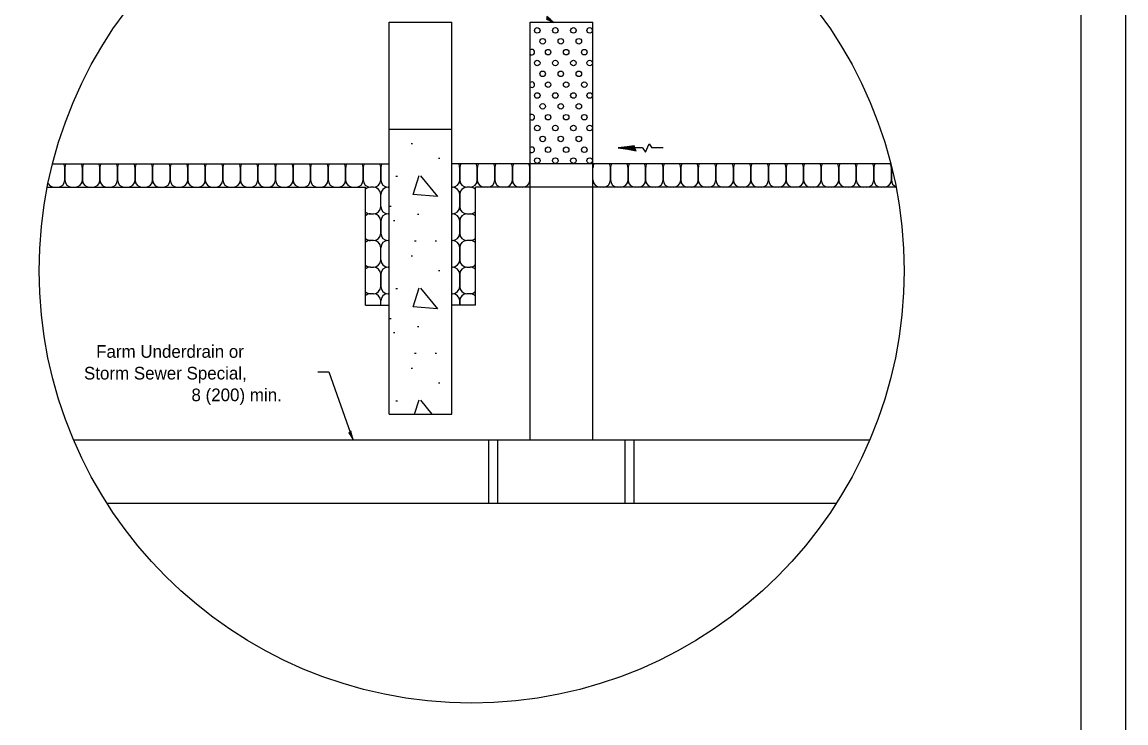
# Model space of a CAD drawing. Extents: x 99735 to 110633, y 79090 to 87272.
# Drawn here: x 106693 to 107303, y 81289 to 81677 of the extents above; entities that cross this region are included whole.
import ezdxf

# ---------------------------------------------------------------- set-up
doc = ezdxf.new("R2010")
doc.units = 0
for name, color, linetype in [('Sheets_50 Reference Boundary', 7, 'Continuous'), ('Sheets_General Details', 7, 'Continuous'), ('Sheets_Printer Plotting Border', 7, 'Continuous')]:
    doc.layers.add(name, color=color, linetype=linetype)

msp = doc.modelspace()

# ---------------------------------------------------------------- linework, layer by layer
at = {"layer": 'Sheets_50 Reference Boundary'}
msp.add_lwpolyline([(105703.25, 81884.56), (107278.25, 81884.56), (107278.25, 80884.57), (105703.25, 80884.57)], close=True, dxfattribs=at)
at = {"layer": 'Sheets_General Details'}
for p, q in [((107303.25, 80809.57), (107303.25, 81909.57)), ((106895.93, 81676.67), (106930.67, 81676.67)), ((106895.93, 81459.98), (106895.93, 81676.67)), ((106930.67, 81459.98), (106930.67, 81676.67)), ((106973.86, 81676.67), (107008.59, 81676.67)), ((106973.86, 81445.66), (106973.86, 81676.67)), ((107008.59, 81445.66), (107008.59, 81676.67)), ((106895.93, 81617.56), (106930.67, 81617.56)), ((106908.1, 81609.53), (106908.9, 81609.53)), ((107037.64, 81604.82), (107039.63, 81609.45)), ((107039.63, 81609.45), (107041.24, 81607.13)), ((107036.03, 81607.13), (107022.57, 81607.13)), ((107036.03, 81607.13), (107037.64, 81604.82)), ((107047.34, 81607.13), (107041.24, 81607.13)), ((106709.86, 81598.41), (106895.93, 81598.41)), ((106716.63, 81596.14), (106716.63, 81589.41)), ((106716.63, 81589.41), (106716.63, 81596.14)), ((106726.33, 81596.14), (106726.33, 81589.41)), ((106726.33, 81589.41), (106726.33, 81596.14)), ((106736.03, 81596.14), (106736.03, 81589.41)), ((106736.03, 81589.41), (106736.03, 81596.14)), ((106745.74, 81596.14), (106745.74, 81589.41)), ((106745.74, 81589.41), (106745.74, 81596.14)), ((106755.44, 81596.14), (106755.44, 81589.41)), ((106755.44, 81589.41), (106755.44, 81596.14)), ((106765.15, 81596.14), (106765.15, 81589.41)), ((106765.15, 81589.41), (106765.15, 81596.14)), ((106774.85, 81596.14), (106774.85, 81589.41)), ((106774.85, 81589.41), (106774.85, 81596.14)), ((106784.55, 81596.14), (106784.55, 81589.41)), ((106784.55, 81589.41), (106784.55, 81596.14)), ((106794.26, 81596.14), (106794.26, 81589.41)), ((106794.26, 81589.41), (106794.26, 81596.14)), ((106803.96, 81596.14), (106803.96, 81589.41)), ((106803.96, 81589.41), (106803.96, 81596.14)), ((106813.67, 81596.14), (106813.67, 81589.41)), ((106813.67, 81589.41), (106813.67, 81596.14)), ((106823.37, 81596.14), (106823.37, 81589.41)), ((106823.37, 81589.41), (106823.37, 81596.14)), ((106833.07, 81596.14), (106833.07, 81589.41)), ((106833.07, 81589.41), (106833.07, 81596.14)), ((106842.78, 81596.14), (106842.78, 81589.41)), ((106842.78, 81589.41), (106842.78, 81596.14)), ((106852.48, 81596.14), (106852.48, 81589.41)), ((106852.48, 81589.41), (106852.48, 81596.14)), ((106862.19, 81596.14), (106862.19, 81589.41)), ((106862.19, 81589.41), (106862.19, 81596.14)), ((106871.89, 81596.14), (106871.89, 81589.41)), ((106871.89, 81589.41), (106871.89, 81596.14)), ((106881.59, 81596.14), (106881.59, 81589.41)), ((106881.59, 81589.41), (106881.59, 81596.14)), ((106891.3, 81596.14), (106891.3, 81589.41)), ((106891.3, 81589.41), (106891.3, 81596.14)), ((106895.93, 81517.43), (106895.93, 81601.38)), ((106923.22, 81601.45), (106924.02, 81601.45)), ((106973.78, 81598.41), (106930.67, 81598.41)), ((106934.97, 81596.14), (106934.97, 81589.41)), ((106934.97, 81589.41), (106934.97, 81596.14)), ((106944.67, 81596.14), (106944.67, 81589.41)), ((106944.67, 81589.41), (106944.67, 81596.14)), ((106954.37, 81596.14), (106954.37, 81589.41)), ((106954.37, 81589.41), (106954.37, 81596.14)), ((106964.08, 81596.14), (106964.08, 81589.41)), ((106964.08, 81589.41), (106964.08, 81596.14)), ((107008.59, 81598.41), (106973.78, 81598.41)), ((106973.78, 81596.14), (106973.78, 81589.41)), ((106973.78, 81589.41), (106973.78, 81596.14)), ((107173.25, 81598.41), (107008.59, 81598.41)), ((107018.3, 81596.14), (107018.3, 81589.41)), ((107018.3, 81589.41), (107018.3, 81596.14)), ((107028, 81596.14), (107028, 81589.41)), ((107028, 81589.41), (107028, 81596.14)), ((107037.71, 81596.14), (107037.71, 81589.41)), ((107037.71, 81589.41), (107037.71, 81596.14)), ((107047.41, 81596.14), (107047.41, 81589.41)), ((107047.41, 81589.41), (107047.41, 81596.14)), ((107057.11, 81596.14), (107057.11, 81589.41)), ((107057.11, 81589.41), (107057.11, 81596.14)), ((107066.82, 81596.14), (107066.82, 81589.41)), ((107066.82, 81589.41), (107066.82, 81596.14)), ((107076.52, 81596.14), (107076.52, 81589.41)), ((107076.52, 81589.41), (107076.52, 81596.14)), ((107086.23, 81596.14), (107086.23, 81589.41)), ((107086.23, 81589.41), (107086.23, 81596.14)), ((107095.93, 81596.14), (107095.93, 81589.41)), ((107095.93, 81589.41), (107095.93, 81596.14)), ((107105.63, 81596.14), (107105.63, 81589.41)), ((107105.63, 81589.41), (107105.63, 81596.14)), ((107115.34, 81596.14), (107115.34, 81589.41)), ((107115.34, 81589.41), (107115.34, 81596.14)), ((107125.04, 81596.14), (107125.04, 81589.41)), ((107125.04, 81589.41), (107125.04, 81596.14)), ((107134.75, 81596.14), (107134.75, 81589.41)), ((107134.75, 81589.41), (107134.75, 81596.14)), ((107144.45, 81596.14), (107144.45, 81589.41)), ((107144.45, 81589.41), (107144.45, 81596.14)), ((107154.15, 81596.14), (107154.15, 81589.41)), ((107154.15, 81589.41), (107154.15, 81596.14)), ((107163.86, 81596.14), (107163.86, 81589.41)), ((107163.86, 81589.41), (107163.86, 81596.14)), ((107173.56, 81596.14), (107173.56, 81589.41)), ((107173.56, 81589.41), (107173.56, 81596.14)), ((106899.67, 81591.46), (106900.47, 81591.46)), ((106706.92, 81585.41), (106882.93, 81585.41)), ((106882.93, 81520.24), (106882.93, 81585.41)), ((106887.3, 81585.41), (106885.59, 81585.41)), ((106887.3, 81585.41), (106885.59, 81585.41)), ((106895.3, 81585.41), (106895.93, 81585.41)), ((106895.93, 81585.41), (106895.3, 81585.41)), ((106930.67, 81585.41), (106930.97, 81585.41)), ((106930.97, 81585.41), (106930.67, 81585.41)), ((106940.67, 81585.41), (106938.97, 81585.41)), ((106940.67, 81585.41), (106938.97, 81585.41)), ((106973.78, 81585.41), (106943.67, 81585.41)), ((106943.67, 81520.24), (106943.67, 81585.41)), ((107008.59, 81585.41), (106973.78, 81585.41)), ((107176.18, 81585.41), (107008.59, 81585.41)), ((106891.3, 81574.68), (106891.3, 81581.41)), ((106891.3, 81574.68), (106891.3, 81581.41)), ((106891.3, 81574.68), (106891.3, 81581.41)), ((106934.97, 81574.68), (106934.97, 81581.41)), ((106934.97, 81581.41), (106934.97, 81574.68)), ((106934.97, 81581.41), (106934.97, 81574.68)), ((106896.23, 81574.97), (106897.03, 81574.97)), ((106885.59, 81570.68), (106887.3, 81570.68)), ((106885.59, 81570.68), (106887.3, 81570.68)), ((106891.3, 81566.68), (106891.3, 81559.96)), ((106891.3, 81559.96), (106891.3, 81566.68)), ((106895.3, 81570.68), (106895.93, 81570.68)), ((106895.3, 81570.68), (106895.93, 81570.68)), ((106895.93, 81570.68), (106895.3, 81570.68)), ((106898.29, 81567.05), (106899.09, 81567.05)), ((106911.54, 81570.49), (106912.34, 81570.49)), ((106930.67, 81570.68), (106930.97, 81570.68)), ((106930.67, 81570.68), (106930.97, 81570.68)), ((106930.97, 81570.68), (106930.67, 81570.68)), ((106934.97, 81566.68), (106934.97, 81559.96)), ((106934.97, 81559.96), (106934.97, 81566.68)), ((106938.97, 81570.68), (106940.67, 81570.68)), ((106938.97, 81570.68), (106940.67, 81570.68)), ((106887.3, 81555.96), (106885.59, 81555.96)), ((106887.3, 81555.96), (106885.59, 81555.96)), ((106895.3, 81555.96), (106895.93, 81555.96)), ((106895.93, 81555.96), (106895.3, 81555.96)), ((106909.99, 81555.7), (106910.79, 81555.7)), ((106921.33, 81555.7), (106922.13, 81555.7)), ((106930.67, 81555.96), (106930.97, 81555.96)), ((106930.97, 81555.96), (106930.67, 81555.96)), ((106940.67, 81555.96), (106938.97, 81555.96)), ((106940.67, 81555.96), (106938.97, 81555.96)), ((106891.3, 81545.23), (106891.3, 81551.96)), ((106891.3, 81545.23), (106891.3, 81551.96)), ((106891.3, 81545.23), (106891.3, 81551.96)), ((106908.1, 81547.45), (106908.9, 81547.45)), ((106934.97, 81545.23), (106934.97, 81551.96)), ((106934.97, 81551.96), (106934.97, 81545.23)), ((106934.97, 81551.96), (106934.97, 81545.23)), ((106885.59, 81541.23), (106887.3, 81541.23)), ((106885.59, 81541.23), (106887.3, 81541.23)), ((106895.3, 81541.23), (106895.93, 81541.23)), ((106895.3, 81541.23), (106895.93, 81541.23)), ((106895.93, 81541.23), (106895.3, 81541.23)), ((106930.67, 81541.23), (106930.97, 81541.23)), ((106930.67, 81541.23), (106930.97, 81541.23)), ((106930.97, 81541.23), (106930.67, 81541.23)), ((106938.97, 81541.23), (106940.67, 81541.23)), ((106938.97, 81541.23), (106940.67, 81541.23)), ((106891.3, 81537.23), (106891.3, 81530.5)), ((106891.3, 81530.5), (106891.3, 81537.23)), ((106923.22, 81539.37), (106924.02, 81539.37)), ((106934.97, 81537.23), (106934.97, 81530.5)), ((106934.97, 81530.5), (106934.97, 81537.23)), ((106899.67, 81529.38), (106900.47, 81529.38)), ((106887.3, 81526.5), (106885.59, 81526.5)), ((106887.3, 81526.5), (106885.59, 81526.5)), ((106891.3, 81520.24), (106891.3, 81522.5)), ((106891.3, 81520.24), (106891.3, 81522.5)), ((106891.3, 81520.24), (106891.3, 81522.5)), ((106895.3, 81526.5), (106895.93, 81526.5)), ((106895.93, 81526.5), (106895.3, 81526.5)), ((106930.67, 81526.5), (106930.97, 81526.5)), ((106930.97, 81526.5), (106930.67, 81526.5)), ((106934.97, 81520.24), (106934.97, 81522.5)), ((106934.97, 81522.5), (106934.97, 81520.24)), ((106934.97, 81522.5), (106934.97, 81520.24)), ((106940.67, 81526.5), (106938.97, 81526.5)), ((106940.67, 81526.5), (106938.97, 81526.5)), ((106882.93, 81520.24), (106895.93, 81520.24)), ((106943.67, 81520.24), (106930.67, 81520.24)), ((106896.23, 81512.89), (106897.03, 81512.89)), ((106898.29, 81504.97), (106899.09, 81504.97)), ((106911.54, 81508.41), (106912.34, 81508.41)), ((106909.99, 81493.62), (106910.79, 81493.62)), ((106921.33, 81493.62), (106922.13, 81493.62)), ((106856.52, 81483.23), (106862.62, 81483.23)), ((106862.62, 81483.23), (106875.72, 81446.33)), ((106908.1, 81485.37), (106908.9, 81485.37)), ((106923.22, 81477.29), (106924.02, 81477.29)), ((106899.67, 81467.3), (106900.47, 81467.3)), ((106895.93, 81459.98), (106930.67, 81459.98)), ((106721.5, 81445.66), (106951.01, 81445.66)), ((106951.01, 81445.66), (107008.59, 81445.66)), ((106951.01, 81410.66), (106951.01, 81445.66)), ((106956.01, 81410.66), (106956.01, 81445.66)), ((107008.59, 81445.66), (107031.44, 81445.66)), ((107026.44, 81410.66), (107026.44, 81445.66)), ((107031.44, 81445.66), (107161.61, 81445.66)), ((107031.44, 81410.66), (107031.44, 81445.66)), ((106739.94, 81410.66), (106951.01, 81410.66)), ((106951.01, 81410.66), (107031.44, 81410.66)), ((107031.44, 81410.66), (107143.17, 81410.66))]:
    msp.add_line(p, q, dxfattribs=at)
msp.add_lwpolyline([(105703.25, 81884.57), (107278.25, 81884.57), (107278.25, 80834.57), (105703.25, 80834.57)], close=True, dxfattribs=at)
for points in [[(106983.13, 81679.09), (106982.88, 81678.43), (106984.67, 81677.61), (106986.93, 81676.51), (106984.9, 81678.28), (106983.18, 81679.9), (106983.13, 81679.09), (106983.05, 81678.59), (106985.53, 81677.43), (106983.34, 81679.49), (106983.39, 81678.77), (106984.47, 81678.15), (106983.57, 81678.96)], [(107031.75, 81607), (107031.44, 81608.37), (107027.56, 81607.78), (107022.57, 81607.13), (107027.9, 81606.4), (107032.57, 81605.58), (107031.75, 81607), (107031.34, 81607.91), (107025.92, 81607.13), (107031.84, 81606.09), (107030.97, 81607.25), (107028.48, 81607.09), (107030.88, 81606.73)], [(106913.33, 81591.7), (106922.74, 81580.3), (106909.12, 81581.3), (106912.53, 81591.91)], [(106913.33, 81529.62), (106922.74, 81518.22), (106909.12, 81519.22), (106912.53, 81529.83)], [(106910.03, 81459.98), (106912.53, 81467.75)], [(106913.33, 81467.54), (106919.57, 81459.98)], [(106874.22, 81449.92), (106873.66, 81449.5), (106874.73, 81447.85), (106876.06, 81445.71), (106875.29, 81448.29), (106874.7, 81450.59), (106874.22, 81449.92), (106873.89, 81449.55), (106875.37, 81447.24), (106874.62, 81450.15), (106874.27, 81449.51), (106874.85, 81448.41), (106874.52, 81449.58)]]:
    msp.add_lwpolyline(points, dxfattribs=at)
for centre, radius in [((106941.55, 81539.24), 239.13), ((106977.81, 81672.13), 1.53), ((106987.81, 81672.13), 1.53), ((106997.81, 81672.13), 1.53), ((107006.81, 81672.13), 1.53), ((106980.81, 81666.13), 1.53), ((106990.81, 81666.13), 1.53), ((107000.81, 81666.13), 1.53), ((106983.81, 81660.13), 1.53), ((106993.81, 81660.13), 1.53), ((107003.81, 81660.13), 1.53), ((106977.81, 81654.13), 1.53), ((106987.81, 81654.13), 1.53), ((106997.81, 81654.13), 1.53), ((107006.81, 81654.13), 1.53), ((106980.81, 81648.13), 1.53), ((106990.81, 81648.13), 1.53), ((107000.81, 81648.13), 1.53), ((106983.81, 81642.13), 1.53), ((106993.81, 81642.13), 1.53), ((107003.81, 81642.13), 1.53), ((106977.81, 81636.13), 1.53), ((106987.81, 81636.13), 1.53), ((106997.81, 81636.13), 1.53), ((107006.81, 81636.13), 1.53), ((106980.81, 81630.13), 1.53), ((106990.81, 81630.13), 1.53), ((107000.81, 81630.13), 1.53), ((106983.81, 81624.13), 1.53), ((106993.81, 81624.13), 1.53), ((107003.81, 81624.13), 1.53), ((106977.81, 81618.13), 1.53), ((106987.81, 81618.13), 1.53), ((106997.81, 81618.13), 1.53), ((107006.81, 81618.13), 1.53), ((106980.81, 81612.13), 1.53), ((106990.81, 81612.13), 1.53), ((107000.81, 81612.13), 1.53), ((106983.81, 81606.13), 1.53), ((106993.81, 81606.13), 1.53), ((107003.81, 81606.13), 1.53), ((106977.81, 81600.13), 1.53), ((106987.81, 81600.13), 1.53), ((106997.81, 81600.13), 1.53), ((107006.81, 81600.13), 1.53)]:
    msp.add_circle(centre, radius, dxfattribs=at)
for centre, radius, start, end in [((106974.81, 81660.13), 1.53, 231.46871, 128.53129), ((106974.81, 81642.13), 1.53, 231.46871, 128.53129), ((106974.81, 81624.13), 1.53, 231.46871, 128.53129), ((106974.81, 81606.13), 1.53, 231.46871, 128.53129), ((106712.63, 81596.14), 4, 0, 34.61089), ((106720.63, 81596.14), 4, 145.38911, 180), ((106722.33, 81596.14), 4, 0, 34.61089), ((106730.33, 81596.14), 4, 145.38911, 180), ((106732.03, 81596.14), 4, 0, 34.61089), ((106740.03, 81596.14), 4, 145.38911, 180), ((106741.74, 81596.14), 4, 0, 34.61089), ((106749.74, 81596.14), 4, 145.38911, 180), ((106751.44, 81596.14), 4, 0, 34.61089), ((106759.44, 81596.14), 4, 145.38911, 180), ((106761.15, 81596.14), 4, 0, 34.61089), ((106769.15, 81596.14), 4, 145.38911, 180), ((106770.85, 81596.14), 4, 0, 34.61089), ((106778.85, 81596.14), 4, 145.38911, 180), ((106780.55, 81596.14), 4, 0, 34.61089), ((106788.55, 81596.14), 4, 145.38911, 180), ((106790.26, 81596.14), 4, 0, 34.61089), ((106798.26, 81596.14), 4, 145.38911, 180), ((106799.96, 81596.14), 4, 0, 34.61089), ((106807.96, 81596.14), 4, 145.38911, 180), ((106809.67, 81596.14), 4, 0, 34.61089), ((106817.67, 81596.14), 4, 145.38911, 180), ((106819.37, 81596.14), 4, 0, 34.61089), ((106827.37, 81596.14), 4, 145.38911, 180), ((106829.07, 81596.14), 4, 0, 34.61089), ((106837.07, 81596.14), 4, 145.38911, 180), ((106838.78, 81596.14), 4, 0, 34.61089), ((106846.78, 81596.14), 4, 145.38911, 180), ((106848.48, 81596.14), 4, 0, 34.61089), ((106856.48, 81596.14), 4, 145.38911, 180), ((106858.19, 81596.14), 4, 0, 34.61089), ((106866.19, 81596.14), 4, 145.38911, 180), ((106867.89, 81596.14), 4, 0, 34.61089), ((106875.89, 81596.14), 4, 145.38911, 180), ((106877.59, 81596.14), 4, 0, 34.61089), ((106885.59, 81596.14), 4, 145.38911, 180), ((106887.3, 81596.14), 4, 0, 34.61089), ((106895.3, 81596.14), 4, 145.38911, 180), ((106930.96, 81596.14), 4, 0, 34.61089), ((106938.96, 81596.14), 4, 145.38911, 180), ((106940.67, 81596.14), 4, 0, 34.61089), ((106948.67, 81596.14), 4, 145.38911, 180), ((106950.37, 81596.14), 4, 0, 34.61089), ((106958.37, 81596.14), 4, 145.38911, 180), ((106960.08, 81596.14), 4, 0, 34.61089), ((106968.08, 81596.14), 4, 145.38911, 180), ((106969.78, 81596.14), 4, 0, 34.61089), ((106977.78, 81596.14), 4, 179.95949, 180), ((107012.59, 81596.14), 4, 145.38911, 179.95949), ((107014.3, 81596.14), 4, 0, 34.61089), ((107022.3, 81596.14), 4, 145.38911, 180), ((107024, 81596.14), 4, 0, 34.61089), ((107032, 81596.14), 4, 145.38911, 180), ((107033.7, 81596.14), 4, 0, 34.61089), ((107041.7, 81596.14), 4, 145.38911, 180), ((107043.41, 81596.14), 4, 0, 34.61089), ((107051.41, 81596.14), 4, 145.38911, 180), ((107053.11, 81596.14), 4, 0, 34.61089), ((107061.11, 81596.14), 4, 145.38911, 180), ((107062.82, 81596.14), 4, 0, 34.61089), ((107070.82, 81596.14), 4, 145.38911, 180), ((107072.52, 81596.14), 4, 0, 34.61089), ((107080.52, 81596.14), 4, 145.38911, 180), ((107082.22, 81596.14), 4, 0, 34.61089), ((107090.22, 81596.14), 4, 145.38911, 180), ((107091.93, 81596.14), 4, 0, 34.61089), ((107099.93, 81596.14), 4, 145.38911, 180), ((107101.63, 81596.14), 4, 0, 34.61089), ((107109.63, 81596.14), 4, 145.38911, 180), ((107111.34, 81596.14), 4, 0, 34.61089), ((107119.34, 81596.14), 4, 145.38911, 180), ((107121.04, 81596.14), 4, 0, 34.61089), ((107129.04, 81596.14), 4, 145.38911, 180), ((107130.74, 81596.14), 4, 0, 34.61089), ((107138.74, 81596.14), 4, 145.38911, 180), ((107140.45, 81596.14), 4, 0, 34.61089), ((107148.45, 81596.14), 4, 145.38911, 180), ((107150.15, 81596.14), 4, 0, 34.61089), ((107158.15, 81596.14), 4, 145.38911, 180), ((107159.86, 81596.14), 4, 0, 34.61089), ((107167.86, 81596.14), 4, 145.38911, 180), ((107169.56, 81596.14), 4, 0, 34.61089), ((107177.56, 81596.14), 4, 170.6421, 180), ((106710.92, 81589.41), 4, 208.23633, 269.95949), ((106712.63, 81589.41), 4, 270.04051, 0), ((106720.63, 81589.41), 4, 180, 269.95949), ((106722.33, 81589.41), 4, 270.04051, 0), ((106730.33, 81589.41), 4, 180, 269.95949), ((106732.03, 81589.41), 4, 270.04051, 0), ((106740.03, 81589.41), 4, 180, 269.95949), ((106741.74, 81589.41), 4, 270.04051, 0), ((106749.74, 81589.41), 4, 180, 269.95949), ((106751.44, 81589.41), 4, 270.04051, 0), ((106759.44, 81589.41), 4, 180, 269.95949), ((106761.15, 81589.41), 4, 270.04051, 0), ((106769.15, 81589.41), 4, 180, 269.95949), ((106770.85, 81589.41), 4, 270.04051, 0), ((106778.85, 81589.41), 4, 180, 269.95949), ((106780.55, 81589.41), 4, 270.04051, 0), ((106788.55, 81589.41), 4, 180, 269.95949), ((106790.26, 81589.41), 4, 270.04051, 0), ((106798.26, 81589.41), 4, 180, 269.95949), ((106799.96, 81589.41), 4, 270.04051, 0), ((106807.96, 81589.41), 4, 180, 269.95949), ((106809.67, 81589.41), 4, 270.04051, 0), ((106817.67, 81589.41), 4, 180, 269.95949), ((106819.37, 81589.41), 4, 270.04051, 0), ((106827.37, 81589.41), 4, 180, 269.95949), ((106829.07, 81589.41), 4, 270.04051, 0), ((106837.07, 81589.41), 4, 180, 269.95949), ((106838.78, 81589.41), 4, 270.04051, 0), ((106846.78, 81589.41), 4, 180, 269.95949), ((106848.48, 81589.41), 4, 270.04051, 0), ((106856.48, 81589.41), 4, 180, 269.95949), ((106858.19, 81589.41), 4, 270.04051, 0), ((106866.19, 81589.41), 4, 180, 269.95949), ((106867.89, 81589.41), 4, 270.04051, 0), ((106875.89, 81589.41), 4, 180, 269.95949), ((106877.59, 81589.41), 4, 270.04051, 0), ((106885.59, 81589.41), 4, 180, 270), ((106885.59, 81581.41), 4, 90, 131.72068), ((106887.3, 81589.41), 4, 270, 0), ((106887.3, 81581.41), 4, 0, 90), ((106895.3, 81589.41), 4, 180, 270), ((106895.3, 81581.41), 4, 90, 180), ((106930.96, 81589.41), 4, 270, 0), ((106930.96, 81581.41), 4, 0, 90), ((106938.96, 81589.41), 4, 180, 270), ((106938.96, 81581.41), 4, 90, 180), ((106940.67, 81589.41), 4, 270, 0), ((106940.67, 81581.41), 4, 41.47453, 90), ((106948.67, 81589.41), 4, 180, 269.95949), ((106950.37, 81589.41), 4, 270.04051, 0), ((106958.37, 81589.41), 4, 180, 269.95949), ((106960.08, 81589.41), 4, 270.04051, 0), ((106968.08, 81589.41), 4, 180, 269.95949), ((106969.78, 81589.41), 4, 270.04051, 0), ((106977.78, 81589.41), 4, 180, 180.04051), ((107012.59, 81589.41), 4, 180.04051, 269.95949), ((107014.3, 81589.41), 4, 270.04051, 0), ((107022.3, 81589.41), 4, 180, 269.95949), ((107024, 81589.41), 4, 270.04051, 0), ((107032, 81589.41), 4, 180, 269.95949), ((107033.7, 81589.41), 4, 270.04051, 0), ((107041.7, 81589.41), 4, 180, 269.95949), ((107043.41, 81589.41), 4, 270.04051, 0), ((107051.41, 81589.41), 4, 180, 269.95949), ((107053.11, 81589.41), 4, 270.04051, 0), ((107061.11, 81589.41), 4, 180, 269.95949), ((107062.82, 81589.41), 4, 270.04051, 0), ((107070.82, 81589.41), 4, 180, 269.95949), ((107072.52, 81589.41), 4, 270.04051, 0), ((107080.52, 81589.41), 4, 180, 269.95949), ((107082.22, 81589.41), 4, 270.04051, 0), ((107090.22, 81589.41), 4, 180, 269.95949), ((107091.93, 81589.41), 4, 270.04051, 0), ((107099.93, 81589.41), 4, 180, 269.95949), ((107101.63, 81589.41), 4, 270.04051, 0), ((107109.63, 81589.41), 4, 180, 269.95949), ((107111.34, 81589.41), 4, 270.04051, 0), ((107119.34, 81589.41), 4, 180, 269.95949), ((107121.04, 81589.41), 4, 270.04051, 0), ((107129.04, 81589.41), 4, 180, 269.95949), ((107130.74, 81589.41), 4, 270.04051, 0), ((107138.74, 81589.41), 4, 180, 269.95949), ((107140.45, 81589.41), 4, 270.04051, 0), ((107148.45, 81589.41), 4, 180, 269.95949), ((107150.15, 81589.41), 4, 270.04051, 0), ((107158.15, 81589.41), 4, 180, 269.95949), ((107159.86, 81589.41), 4, 270.04051, 0), ((107167.86, 81589.41), 4, 180, 269.95949), ((107169.56, 81589.41), 4, 270.04051, 0), ((107177.56, 81589.41), 4, 180, 248.94069), ((106885.59, 81574.68), 4, 228.27933, 270), ((106887.3, 81574.68), 4, 270, 0), ((106895.3, 81574.68), 4, 180, 270), ((106930.96, 81574.68), 4, 270, 0), ((106938.96, 81574.68), 4, 180, 270), ((106940.67, 81574.68), 4, 270, 318.52548), ((106885.59, 81566.68), 4, 90, 131.72067), ((106887.3, 81566.68), 4, 0, 90), ((106895.3, 81566.68), 4, 90, 180), ((106930.96, 81566.68), 4, 0, 90), ((106938.96, 81566.68), 4, 90, 180), ((106940.67, 81566.68), 4, 41.47452, 90), ((106887.3, 81559.96), 4, 270, 0), ((106895.3, 81559.96), 4, 180, 270), ((106930.96, 81559.96), 4, 270, 0), ((106938.96, 81559.96), 4, 180, 270), ((106885.59, 81559.96), 4, 228.27933, 270), ((106885.59, 81551.96), 4, 90, 131.72068), ((106887.3, 81551.96), 4, 0, 90), ((106895.3, 81551.96), 4, 90, 180), ((106930.96, 81551.96), 4, 0, 90), ((106938.96, 81551.96), 4, 90, 180), ((106940.67, 81559.96), 4, 270, 318.52548), ((106940.67, 81551.96), 4, 41.47453, 90), ((106885.59, 81545.23), 4, 228.27933, 270), ((106885.59, 81537.23), 4, 90, 131.72067), ((106887.3, 81545.23), 4, 270, 0), ((106887.3, 81537.23), 4, 0, 90), ((106895.3, 81545.23), 4, 180, 270), ((106895.3, 81537.23), 4, 90, 180), ((106930.96, 81545.23), 4, 270, 0), ((106930.96, 81537.23), 4, 0, 90), ((106938.96, 81545.23), 4, 180, 270), ((106938.96, 81537.23), 4, 90, 180), ((106940.67, 81545.23), 4, 270, 318.52548), ((106940.67, 81537.23), 4, 41.47452, 90), ((106887.3, 81530.5), 4, 270, 0), ((106895.3, 81530.5), 4, 180, 270), ((106930.96, 81530.5), 4, 270, 0), ((106938.96, 81530.5), 4, 180, 270), ((106885.59, 81530.5), 4, 228.27933, 270), ((106885.59, 81522.5), 4, 90, 131.72068), ((106887.3, 81522.5), 4, 0, 90), ((106895.3, 81522.5), 4, 90, 180), ((106930.96, 81522.5), 4, 0, 90), ((106938.96, 81522.5), 4, 90, 180), ((106940.67, 81530.5), 4, 270, 318.52548), ((106940.67, 81522.5), 4, 41.47453, 90)]:
    msp.add_arc(centre, radius, start, end, dxfattribs=at)
at = {"layer": 'Sheets_Printer Plotting Border'}
msp.add_lwpolyline([(105603.25, 80809.57), (107303.25, 80809.57), (107303.25, 81909.57), (105603.25, 81909.57)], close=True, dxfattribs=at)

# ---------------------------------------------------------------- texts
at = {"layer": 'Sheets_General Details'}
for s, p in [('Farm Underdrain or', (106733.95, 81491.06)), ('Storm Sewer Special,', (106727.23, 81479.06)), ('8 (200) min.', (106786.65, 81467.06))]:
    msp.add_text(s, height=7, dxfattribs=at).set_placement(p)

doc.saveas('drawing.dxf')
